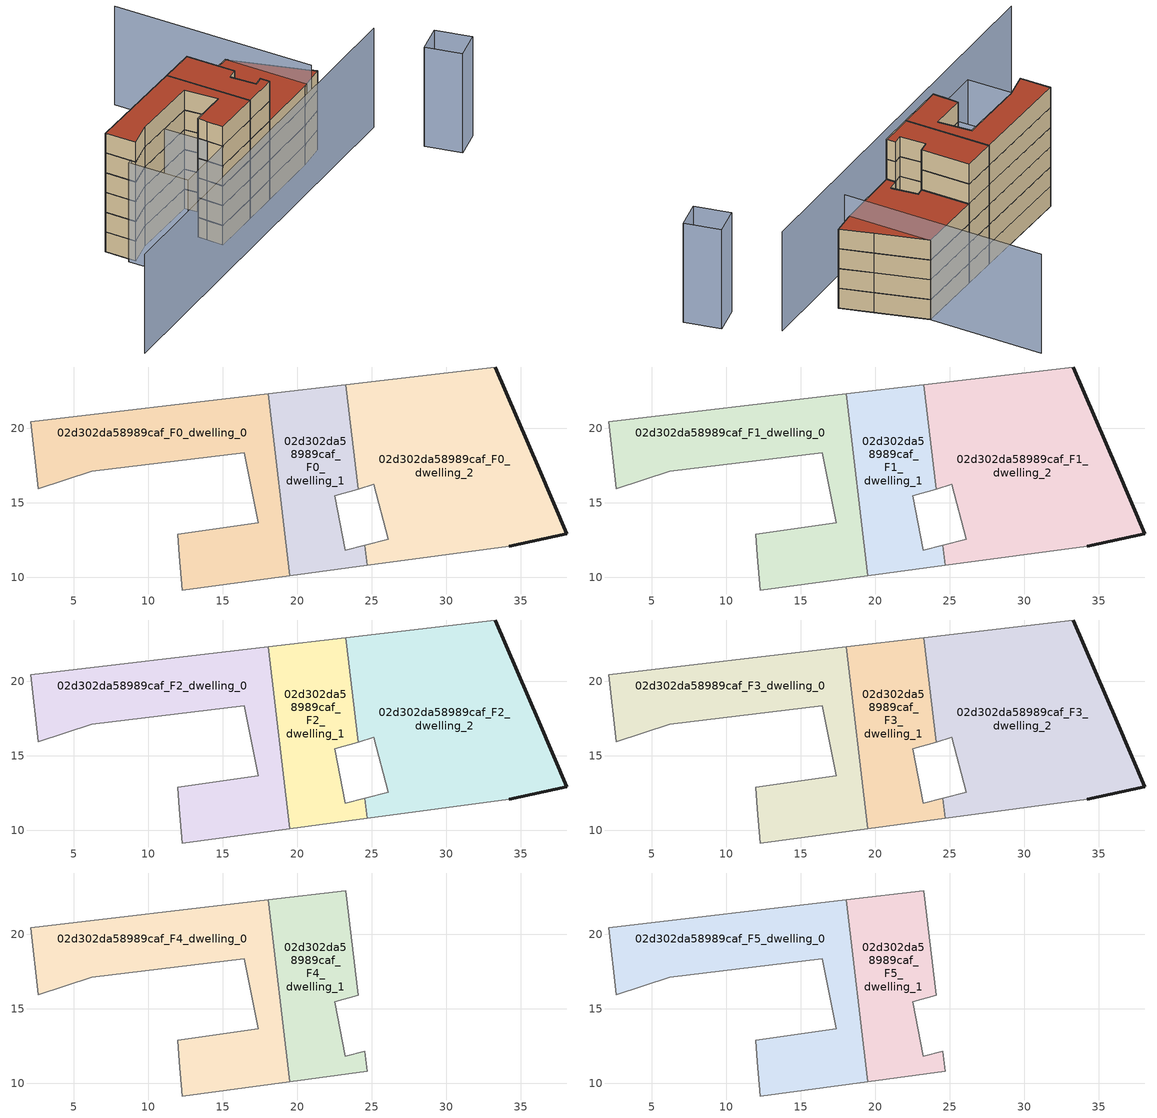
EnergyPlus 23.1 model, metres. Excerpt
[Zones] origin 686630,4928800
02d302da58989caf_F0_dwelling_0
 floor ground (EU_floor_Construction): 19.49,10.11 18.06,22.31 2.12,20.43 2.6,15.92 6.21,17.1 16.43,18.33 17.37,13.64 11.98,12.89 12.09,11.45 12.27,9.14 z0
 wall adiabatic (EU_wall_Construction): 19.49,10.11 12.27,9.14 12.09,11.45 11.98,12.89 17.37,13.64 16.43,18.33 6.21,17.1 2.6,15.92 2.12,20.43 18.06,22.31 z0:3
 wall to 02d302da58989caf_F0_dwelling_1 (EU_wall_Construction): 18.06,22.31 19.5,10.11 z0:3
02d302da58989caf_F0_dwelling_1
 floor ground (EU_floor_Construction): 24.69,10.8 24.53,12.13 23.2,11.8 22.52,15.45 24.09,15.91 23.26,22.92 18.06,22.31 19.49,10.11 z0
 wall adiabatic (EU_wall_Construction): 24.69,10.8 19.49,10.11 / 18.06,22.31 23.26,22.92 / 24.09,15.91 22.52,15.45 23.2,11.8 24.53,12.13 z0:3
 wall to 02d302da58989caf_F0_dwelling_2 (EU_wall_Construction): 24.53,12.13 24.69,10.8 / 23.26,22.92 24.09,15.91 z0:3
02d302da58989caf_F0_dwelling_2
 floor ground (EU_floor_Construction): 38.08,12.93 36.23,17.23 33.29,24.1 23.26,22.92 24.09,15.91 25.14,16.22 26.1,12.53 24.53,12.13 24.69,10.8 34.22,12.08 z0
 wall outside (EU_wall_Construction): 33.29,24.1 36.23,17.23 38.08,12.93 34.22,12.08 z0:3
 wall adiabatic (EU_wall_Construction): 34.22,12.08 24.69,10.8 / 24.53,12.13 26.1,12.53 25.14,16.22 24.09,15.91 / 23.26,22.92 33.29,24.1 z0:3
02d302da58989caf_F1_dwelling_0
 floor to 02d302da58989caf_F0_dwelling_0 (EU_floor_Construction): 19.49,10.11 18.06,22.31 2.12,20.43 2.6,15.92 6.21,17.1 16.43,18.33 17.37,13.64 11.98,12.89 12.09,11.45 12.27,9.14 z3
 wall adiabatic (EU_wall_Construction): 19.49,10.11 12.27,9.14 12.09,11.45 11.98,12.89 17.37,13.64 16.43,18.33 6.21,17.1 2.6,15.92 2.12,20.43 18.06,22.31 z3:6
 wall to 02d302da58989caf_F1_dwelling_1 (EU_wall_Construction): 18.06,22.31 19.5,10.11 z3:6
02d302da58989caf_F1_dwelling_1
 floor to 02d302da58989caf_F0_dwelling_1 (EU_floor_Construction): 24.69,10.8 24.53,12.13 23.2,11.8 22.52,15.45 24.09,15.91 23.26,22.92 18.06,22.31 19.49,10.11 z3
 wall adiabatic (EU_wall_Construction): 24.69,10.8 19.49,10.11 / 18.06,22.31 23.26,22.92 / 24.09,15.91 22.52,15.45 23.2,11.8 24.53,12.13 z3:6
 wall to 02d302da58989caf_F1_dwelling_2 (EU_wall_Construction): 24.53,12.13 24.69,10.8 / 23.26,22.92 24.09,15.91 z3:6
02d302da58989caf_F1_dwelling_2
 floor to 02d302da58989caf_F0_dwelling_2 (EU_floor_Construction): 38.08,12.93 36.23,17.23 33.29,24.1 23.26,22.92 24.09,15.91 25.14,16.22 26.1,12.53 24.53,12.13 24.69,10.8 34.22,12.08 z3
 wall outside (EU_wall_Construction): 33.29,24.1 36.23,17.23 38.08,12.93 34.22,12.08 z3:6
 wall adiabatic (EU_wall_Construction): 34.22,12.08 24.69,10.8 / 24.53,12.13 26.1,12.53 25.14,16.22 24.09,15.91 / 23.26,22.92 33.29,24.1 z3:6
02d302da58989caf_F2_dwelling_0
 floor to 02d302da58989caf_F1_dwelling_0 (EU_floor_Construction): 19.49,10.11 18.06,22.31 2.12,20.43 2.6,15.92 6.21,17.1 16.43,18.33 17.37,13.64 11.98,12.89 12.09,11.45 12.27,9.14 z6
 wall adiabatic (EU_wall_Construction): 19.49,10.11 12.27,9.14 12.09,11.45 11.98,12.89 17.37,13.64 16.43,18.33 6.21,17.1 2.6,15.92 2.12,20.43 18.06,22.31 z6:9
 wall to 02d302da58989caf_F2_dwelling_1 (EU_wall_Construction): 18.06,22.31 19.5,10.11 z6:9
02d302da58989caf_F2_dwelling_1
 floor to 02d302da58989caf_F1_dwelling_1 (EU_floor_Construction): 24.69,10.8 24.53,12.13 23.2,11.8 22.52,15.45 24.09,15.91 23.26,22.92 18.06,22.31 19.49,10.11 z6
 wall adiabatic (EU_wall_Construction): 24.69,10.8 19.49,10.11 / 18.06,22.31 23.26,22.92 / 24.09,15.91 22.52,15.45 23.2,11.8 24.53,12.13 z6:9
 wall to 02d302da58989caf_F2_dwelling_2 (EU_wall_Construction): 24.53,12.13 24.69,10.8 / 23.26,22.92 24.09,15.91 z6:9
02d302da58989caf_F2_dwelling_2
 floor to 02d302da58989caf_F1_dwelling_2 (EU_floor_Construction): 38.08,12.93 36.23,17.23 33.29,24.1 23.26,22.92 24.09,15.91 25.14,16.22 26.1,12.53 24.53,12.13 24.69,10.8 34.22,12.08 z6
 wall outside (EU_wall_Construction): 33.29,24.1 36.23,17.23 38.08,12.93 34.22,12.08 z6:9
 wall adiabatic (EU_wall_Construction): 34.22,12.08 24.69,10.8 / 24.53,12.13 26.1,12.53 25.14,16.22 24.09,15.91 / 23.26,22.92 33.29,24.1 z6:9
02d302da58989caf_F3_dwelling_0
 floor to 02d302da58989caf_F2_dwelling_0 (EU_floor_Construction): 19.49,10.11 18.06,22.31 2.12,20.43 2.6,15.92 6.21,17.1 16.43,18.33 17.37,13.64 11.98,12.89 12.09,11.45 12.27,9.14 z9
 wall adiabatic (EU_wall_Construction): 19.49,10.11 12.27,9.14 12.09,11.45 11.98,12.89 17.37,13.64 16.43,18.33 6.21,17.1 2.6,15.92 2.12,20.43 18.06,22.31 z9:12
 wall to 02d302da58989caf_F3_dwelling_1 (EU_wall_Construction): 18.06,22.31 19.5,10.11 z9:12
02d302da58989caf_F3_dwelling_1
 floor to 02d302da58989caf_F2_dwelling_1 (EU_floor_Construction): 24.69,10.8 24.53,12.13 23.2,11.8 22.52,15.45 24.09,15.91 23.26,22.92 18.06,22.31 19.49,10.11 z9
 wall adiabatic (EU_wall_Construction): 24.69,10.8 19.49,10.11 / 18.06,22.31 23.26,22.92 / 24.09,15.91 22.52,15.45 23.2,11.8 24.53,12.13 z9:12
 wall to 02d302da58989caf_F3_dwelling_2 (EU_wall_Construction): 24.53,12.13 24.69,10.8 / 23.26,22.92 24.09,15.91 z9:12
02d302da58989caf_F3_dwelling_2
 floor to 02d302da58989caf_F2_dwelling_2 (EU_floor_Construction): 38.08,12.93 36.23,17.23 33.29,24.1 23.26,22.92 24.09,15.91 25.14,16.22 26.1,12.53 24.53,12.13 24.69,10.8 34.22,12.08 z9
 wall outside (EU_wall_Construction): 33.29,24.1 36.23,17.23 38.08,12.93 34.22,12.08 z9:12
 wall adiabatic (EU_wall_Construction): 34.22,12.08 24.69,10.8 / 24.53,12.13 26.1,12.53 25.14,16.22 24.09,15.91 / 23.26,22.92 33.29,24.1 z9:12
 roof outside (EU_roof_Construction): 33.29,24.1 36.23,17.23 38.08,12.93 34.22,12.08 24.69,10.8 24.53,12.13 26.1,12.53 25.14,16.22 24.09,15.91 23.26,22.92 z12
02d302da58989caf_F4_dwelling_0
 floor to 02d302da58989caf_F3_dwelling_0 (EU_floor_Construction): 19.49,10.11 18.06,22.31 2.12,20.43 2.6,15.92 6.21,17.1 16.43,18.33 17.37,13.64 11.98,12.89 12.09,11.45 12.27,9.14 z12
 wall adiabatic (EU_wall_Construction): 19.49,10.11 12.27,9.14 12.09,11.45 11.98,12.89 17.37,13.64 16.43,18.33 6.21,17.1 2.6,15.92 2.12,20.43 18.06,22.31 z12:15
 wall to 02d302da58989caf_F4_dwelling_1 (EU_wall_Construction): 18.06,22.31 19.5,10.11 z12:15
02d302da58989caf_F4_dwelling_1
 floor to 02d302da58989caf_F3_dwelling_1 (EU_floor_Construction): 24.69,10.8 24.53,12.13 23.2,11.8 22.52,15.45 24.09,15.91 23.26,22.92 18.06,22.31 19.49,10.11 z12
 wall adiabatic (EU_wall_Construction): 18.06,22.31 23.26,22.92 24.09,15.91 22.52,15.45 23.2,11.8 24.53,12.13 24.69,10.8 19.49,10.11 z12:15
02d302da58989caf_F5_dwelling_0
 floor to 02d302da58989caf_F4_dwelling_0 (EU_floor_Construction): 19.49,10.11 18.06,22.31 2.12,20.43 2.6,15.92 6.21,17.1 16.43,18.33 17.37,13.64 11.98,12.89 12.09,11.45 12.27,9.14 z15
 wall adiabatic (EU_wall_Construction): 19.49,10.11 12.27,9.14 12.09,11.45 11.98,12.89 17.37,13.64 16.43,18.33 6.21,17.1 2.6,15.92 2.12,20.43 18.06,22.31 z15:18
 wall to 02d302da58989caf_F5_dwelling_1 (EU_wall_Construction): 18.06,22.31 19.5,10.11 z15:18
 roof outside (EU_roof_Construction): 18.06,22.31 19.49,10.11 12.27,9.14 12.09,11.45 11.98,12.89 17.37,13.64 16.43,18.33 6.21,17.1 2.6,15.92 2.12,20.43 z18
02d302da58989caf_F5_dwelling_1
 floor to 02d302da58989caf_F4_dwelling_1 (EU_floor_Construction): 24.69,10.8 24.53,12.13 23.2,11.8 22.52,15.45 24.09,15.91 23.26,22.92 18.06,22.31 19.49,10.11 z15
 wall adiabatic (EU_wall_Construction): 18.06,22.31 23.26,22.92 24.09,15.91 22.52,15.45 23.2,11.8 24.53,12.13 24.69,10.8 19.49,10.11 z15:18
 roof outside (EU_roof_Construction): 23.26,22.92 24.09,15.91 22.52,15.45 23.2,11.8 24.53,12.13 24.69,10.8 19.49,10.11 18.06,22.31 z18
shading: -14.58,1.91 46.73,10.33 / 31.41,40.34 34.75,11.52 / 52.54,-1.15 48.48,-2.5 / 48.48,-2.5 46.83,2.43 / 46.83,2.43 50.89,3.79 / 50.89,3.79 52.54,-1.15 / 12.4,9.15 3.11,7.91 / 3.11,7.91 1.95,16.53 / 1.95,16.53 11.24,17.78 / 11.24,17.78 12.4,9.15 z0:15
[Building]
EU S2 Campaign: North Axis=0; Terrain=City; Solar Distribution=FullExterior
[Site:Location]
Bologna: Latitude=44.5; Longitude=11.25; Time Zone=1; Elevation=37
[SizingPeriod:WeatherFileDays]
AnnualSizingPeriod: Begin Month=1; Begin Day of Month=1; End Month=12; End Day of Month=31; Day of Week for Start Day=Monday; Use Weather File Daylight Saving Period=No; Use Weather File Rain and Snow Indicators=No
[MATERIAL]
EU_InternalMass_Material: Roughness=MediumRough; Thickness=0.1; Conductivity=1; Density=1800; Specific Heat=900; Thermal Absorptance=0.9; Solar Absorptance=0.7; Visible Absorptance=0.7
[MATERIAL:NOMASS] Roughness=MediumRough; Thermal Absorptance=0.9; Solar Absorptance=0.7; Visible Absorptance=0.7
Name | Thermal Resistance
EU_wall_NoMass | 0.905828
EU_roof_NoMass | 0.37593
EU_floor_NoMass | 0.67114
[CONSTRUCTION]
EU_wall_Construction: EU_wall_NoMass
EU_roof_Construction: EU_roof_NoMass
EU_floor_Construction: EU_floor_NoMass
EU_InternalMass_Construction: EU_InternalMass_Material
[ZONE] Type=1; Multiplier=1; Ceiling Height=autocalculate; Floor Area=autocalculate; Part of Total Floor Area=Yes
Name | Volume
02d302da58989caf_F0_dwelling_0 | 294.654
02d302da58989caf_F1_dwelling_0; 02d302da58989caf_F2_dwelling_0; 02d302da58989caf_F3_dwelling_0; 02d302da58989caf_F4_dwelling_0; 02d302da58989caf_F5_dwelling_0 | 294.655
02d302da58989caf_F0_dwelling_1 | 175.633
02d302da58989caf_F1_dwelling_1; 02d302da58989caf_F2_dwelling_1; 02d302da58989caf_F3_dwelling_1; 02d302da58989caf_F4_dwelling_1; 02d302da58989caf_F5_dwelling_1 | 175.632
02d302da58989caf_F0_dwelling_2 | 413.722
02d302da58989caf_F1_dwelling_2; 02d302da58989caf_F2_dwelling_2; 02d302da58989caf_F3_dwelling_2 | 413.72
[INTERNALMASS] Construction=EU_InternalMass_Construction
Name | Zone or ZoneList | Surface Area
02d302da58989caf_F0_dwelling_0_EU_InternalMass | 02d302da58989caf_F0_dwelling_0 | 98.2179
02d302da58989caf_F0_dwelling_1_EU_InternalMass | 02d302da58989caf_F0_dwelling_1 | 58.5445
02d302da58989caf_F0_dwelling_2_EU_InternalMass | 02d302da58989caf_F0_dwelling_2 | 137.907
02d302da58989caf_F1_dwelling_0_EU_InternalMass | 02d302da58989caf_F1_dwelling_0 | 98.2179
02d302da58989caf_F1_dwelling_1_EU_InternalMass | 02d302da58989caf_F1_dwelling_1 | 58.5445
02d302da58989caf_F1_dwelling_2_EU_InternalMass | 02d302da58989caf_F1_dwelling_2 | 137.907
02d302da58989caf_F2_dwelling_0_EU_InternalMass | 02d302da58989caf_F2_dwelling_0 | 98.2179
02d302da58989caf_F2_dwelling_1_EU_InternalMass | 02d302da58989caf_F2_dwelling_1 | 58.5445
02d302da58989caf_F2_dwelling_2_EU_InternalMass | 02d302da58989caf_F2_dwelling_2 | 137.907
02d302da58989caf_F3_dwelling_0_EU_InternalMass | 02d302da58989caf_F3_dwelling_0 | 98.2179
02d302da58989caf_F3_dwelling_1_EU_InternalMass | 02d302da58989caf_F3_dwelling_1 | 58.5445
02d302da58989caf_F3_dwelling_2_EU_InternalMass | 02d302da58989caf_F3_dwelling_2 | 137.907
02d302da58989caf_F4_dwelling_0_EU_InternalMass | 02d302da58989caf_F4_dwelling_0 | 133.476
02d302da58989caf_F4_dwelling_1_EU_InternalMass | 02d302da58989caf_F4_dwelling_1 | 161.189
02d302da58989caf_F5_dwelling_0_EU_InternalMass | 02d302da58989caf_F5_dwelling_0 | 133.476
02d302da58989caf_F5_dwelling_1_EU_InternalMass | 02d302da58989caf_F5_dwelling_1 | 161.189
[OTHEREQUIPMENT] Fuel Type=Electricity; Design Level Calculation Method=Watts/Area; Power per Zone Floor Area=1; Fraction Latent=0; Fraction Radiant=0; Fraction Lost=0; Carbon Dioxide Generation Rate=0; EndUse Subcategory=EU_Step8_InternalGains
Name | Zone or ZoneList or Space or SpaceList | Schedule
EU_Step8_InternalGain_02d302da58989caf_F0_dwelling_0_f000 | 02d302da58989caf_F0_dwelling_0 | EU_Step8_GainSchedule_02d302da58989caf_F0_dwelling_0_f000
EU_Step8_InternalGain_02d302da58989caf_F0_dwelling_1_f000 | 02d302da58989caf_F0_dwelling_1 | EU_Step8_GainSchedule_02d302da58989caf_F0_dwelling_1_f000
EU_Step8_InternalGain_02d302da58989caf_F0_dwelling_2_f000 | 02d302da58989caf_F0_dwelling_2 | EU_Step8_GainSchedule_02d302da58989caf_F0_dwelling_2_f000
EU_Step8_InternalGain_02d302da58989caf_F1_dwelling_0_f000 | 02d302da58989caf_F1_dwelling_0 | EU_Step8_GainSchedule_02d302da58989caf_F1_dwelling_0_f000
EU_Step8_InternalGain_02d302da58989caf_F1_dwelling_1_f000 | 02d302da58989caf_F1_dwelling_1 | EU_Step8_GainSchedule_02d302da58989caf_F1_dwelling_1_f000
EU_Step8_InternalGain_02d302da58989caf_F1_dwelling_2_f000 | 02d302da58989caf_F1_dwelling_2 | EU_Step8_GainSchedule_02d302da58989caf_F1_dwelling_2_f000
EU_Step8_InternalGain_02d302da58989caf_F2_dwelling_0_f000 | 02d302da58989caf_F2_dwelling_0 | EU_Step8_GainSchedule_02d302da58989caf_F2_dwelling_0_f000
EU_Step8_InternalGain_02d302da58989caf_F2_dwelling_1_f000 | 02d302da58989caf_F2_dwelling_1 | EU_Step8_GainSchedule_02d302da58989caf_F2_dwelling_1_f000
EU_Step8_InternalGain_02d302da58989caf_F2_dwelling_2_f000 | 02d302da58989caf_F2_dwelling_2 | EU_Step8_GainSchedule_02d302da58989caf_F2_dwelling_2_f000
EU_Step8_InternalGain_02d302da58989caf_F3_dwelling_0_f000 | 02d302da58989caf_F3_dwelling_0 | EU_Step8_GainSchedule_02d302da58989caf_F3_dwelling_0_f000
EU_Step8_InternalGain_02d302da58989caf_F3_dwelling_1_f000 | 02d302da58989caf_F3_dwelling_1 | EU_Step8_GainSchedule_02d302da58989caf_F3_dwelling_1_f000
EU_Step8_InternalGain_02d302da58989caf_F3_dwelling_2_f000 | 02d302da58989caf_F3_dwelling_2 | EU_Step8_GainSchedule_02d302da58989caf_F3_dwelling_2_f000
EU_Step8_InternalGain_02d302da58989caf_F4_dwelling_0_f000 | 02d302da58989caf_F4_dwelling_0 | EU_Step8_GainSchedule_02d302da58989caf_F4_dwelling_0_f000
EU_Step8_InternalGain_02d302da58989caf_F4_dwelling_1_f000 | 02d302da58989caf_F4_dwelling_1 | EU_Step8_GainSchedule_02d302da58989caf_F4_dwelling_1_f000
EU_Step8_InternalGain_02d302da58989caf_F5_dwelling_0_f000 | 02d302da58989caf_F5_dwelling_0 | EU_Step8_GainSchedule_02d302da58989caf_F5_dwelling_0_f000
EU_Step8_InternalGain_02d302da58989caf_F5_dwelling_1_f000 | 02d302da58989caf_F5_dwelling_1 | EU_Step8_GainSchedule_02d302da58989caf_F5_dwelling_1_f000
[ZONEVENTILATION:DESIGNFLOWRATE] Schedule=EU_AlwaysOn; Design Flow Rate Calculation Method=AirChanges/Hour; Air Changes per Hour=0.73129; Ventilation Type=Natural; Fan Pressure Rise=0; Fan Total Efficiency=1; Constant Term Coefficient=1; Temperature Term Coefficient=0; Velocity Term Coefficient=0; Velocity Squared Term Coefficient=0; Minimum Indoor Temperature=-100; Maximum Indoor Temperature=100; Delta Temperature=-100; Minimum Outdoor Temperature=-100; Maximum Outdoor Temperature=100; Maximum Wind Speed=40
Name | Zone or ZoneList or Space or SpaceList
EU_ConstantAir_02d302da58989caf_F0_dwelling_0 | 02d302da58989caf_F0_dwelling_0
EU_ConstantAir_02d302da58989caf_F0_dwelling_1 | 02d302da58989caf_F0_dwelling_1
EU_ConstantAir_02d302da58989caf_F0_dwelling_2 | 02d302da58989caf_F0_dwelling_2
EU_ConstantAir_02d302da58989caf_F1_dwelling_0 | 02d302da58989caf_F1_dwelling_0
EU_ConstantAir_02d302da58989caf_F1_dwelling_1 | 02d302da58989caf_F1_dwelling_1
EU_ConstantAir_02d302da58989caf_F1_dwelling_2 | 02d302da58989caf_F1_dwelling_2
EU_ConstantAir_02d302da58989caf_F2_dwelling_0 | 02d302da58989caf_F2_dwelling_0
EU_ConstantAir_02d302da58989caf_F2_dwelling_1 | 02d302da58989caf_F2_dwelling_1
EU_ConstantAir_02d302da58989caf_F2_dwelling_2 | 02d302da58989caf_F2_dwelling_2
EU_ConstantAir_02d302da58989caf_F3_dwelling_0 | 02d302da58989caf_F3_dwelling_0
EU_ConstantAir_02d302da58989caf_F3_dwelling_1 | 02d302da58989caf_F3_dwelling_1
EU_ConstantAir_02d302da58989caf_F3_dwelling_2 | 02d302da58989caf_F3_dwelling_2
EU_ConstantAir_02d302da58989caf_F4_dwelling_0 | 02d302da58989caf_F4_dwelling_0
EU_ConstantAir_02d302da58989caf_F4_dwelling_1 | 02d302da58989caf_F4_dwelling_1
EU_ConstantAir_02d302da58989caf_F5_dwelling_0 | 02d302da58989caf_F5_dwelling_0
EU_ConstantAir_02d302da58989caf_F5_dwelling_1 | 02d302da58989caf_F5_dwelling_1
[HVACTEMPLATE:THERMOSTAT] Constant Heating Setpoint=20; Constant Cooling Setpoint=50
EU_HeatOnly_02d302da58989caf_F0_dwelling_0; EU_HeatOnly_02d302da58989caf_F0_dwelling_1; EU_HeatOnly_02d302da58989caf_F0_dwelling_2; EU_HeatOnly_02d302da58989caf_F1_dwelling_0; EU_HeatOnly_02d302da58989caf_F1_dwelling_1; EU_HeatOnly_02d302da58989caf_F1_dwelling_2; EU_HeatOnly_02d302da58989caf_F2_dwelling_0; EU_HeatOnly_02d302da58989caf_F2_dwelling_1; EU_HeatOnly_02d302da58989caf_F2_dwelling_2; EU_HeatOnly_02d302da58989caf_F3_dwelling_0; EU_HeatOnly_02d302da58989caf_F3_dwelling_1; EU_HeatOnly_02d302da58989caf_F3_dwelling_2; EU_HeatOnly_02d302da58989caf_F4_dwelling_0; EU_HeatOnly_02d302da58989caf_F4_dwelling_1; EU_HeatOnly_02d302da58989caf_F5_dwelling_0; EU_HeatOnly_02d302da58989caf_F5_dwelling_1
[HVACTEMPLATE:ZONE:IDEALLOADSAIRSYSTEM] System Availability Schedule=EU_AlwaysOn; Maximum Heating Supply Air Temperature=50; Minimum Cooling Supply Air Temperature=13; Maximum Heating Supply Air Humidity Ratio=0.0156; Minimum Cooling Supply Air Humidity Ratio=0.0077; Heating Limit=NoLimit; Cooling Limit=NoLimit; Heating Availability Schedule=EU_AlwaysOn; Cooling Availability Schedule=EU_CoolingOff; Dehumidification Control Type=ConstantSensibleHeatRatio; Cooling Sensible Heat Ratio=0.7; Dehumidification Setpoint=60; Humidification Control Type=None; Humidification Setpoint=30; Outdoor Air Method=None; Outdoor Air Flow Rate per Person=0.00944; Outdoor Air Flow Rate per Zone Floor Area=0; Outdoor Air Flow Rate per Zone=0; Demand Controlled Ventilation Type=None; Outdoor Air Economizer Type=NoEconomizer; Heat Recovery Type=None; Sensible Heat Recovery Effectiveness=0.7; Latent Heat Recovery Effectiveness=0.65
Name | Template Thermostat
02d302da58989caf_F0_dwelling_0 | EU_HeatOnly_02d302da58989caf_F0_dwelling_0
02d302da58989caf_F0_dwelling_1 | EU_HeatOnly_02d302da58989caf_F0_dwelling_1
02d302da58989caf_F0_dwelling_2 | EU_HeatOnly_02d302da58989caf_F0_dwelling_2
02d302da58989caf_F1_dwelling_0 | EU_HeatOnly_02d302da58989caf_F1_dwelling_0
02d302da58989caf_F1_dwelling_1 | EU_HeatOnly_02d302da58989caf_F1_dwelling_1
02d302da58989caf_F1_dwelling_2 | EU_HeatOnly_02d302da58989caf_F1_dwelling_2
02d302da58989caf_F2_dwelling_0 | EU_HeatOnly_02d302da58989caf_F2_dwelling_0
02d302da58989caf_F2_dwelling_1 | EU_HeatOnly_02d302da58989caf_F2_dwelling_1
02d302da58989caf_F2_dwelling_2 | EU_HeatOnly_02d302da58989caf_F2_dwelling_2
02d302da58989caf_F3_dwelling_0 | EU_HeatOnly_02d302da58989caf_F3_dwelling_0
02d302da58989caf_F3_dwelling_1 | EU_HeatOnly_02d302da58989caf_F3_dwelling_1
02d302da58989caf_F3_dwelling_2 | EU_HeatOnly_02d302da58989caf_F3_dwelling_2
02d302da58989caf_F4_dwelling_0 | EU_HeatOnly_02d302da58989caf_F4_dwelling_0
02d302da58989caf_F4_dwelling_1 | EU_HeatOnly_02d302da58989caf_F4_dwelling_1
02d302da58989caf_F5_dwelling_0 | EU_HeatOnly_02d302da58989caf_F5_dwelling_0
02d302da58989caf_F5_dwelling_1 | EU_HeatOnly_02d302da58989caf_F5_dwelling_1
[SIZING:ZONE] Zone Cooling Design Supply Air Temperature Input Method=SupplyAirTemperature; Zone Cooling Design Supply Air Temperature=13; Zone Heating Design Supply Air Temperature Input Method=SupplyAirTemperature; Zone Heating Design Supply Air Temperature=50; Zone Cooling Design Supply Air Humidity Ratio=0.008; Zone Heating Design Supply Air Humidity Ratio=0.008; Cooling Design Air Flow Method=DesignDay; Cooling Design Air Flow Rate=0; Cooling Minimum Air Flow per Zone Floor Area=0.000762; Cooling Minimum Air Flow=0; Cooling Minimum Air Flow Fraction=0.2; Heating Design Air Flow Method=DesignDay; Heating Design Air Flow Rate=0; Heating Maximum Air Flow per Zone Floor Area=0.002032; Heating Maximum Air Flow=0.141576; Heating Maximum Air Flow Fraction=0.3; Account for Dedicated Outdoor Air System=No; Dedicated Outdoor Air System Control Strategy=NeutralSupplyAir; Dedicated Outdoor Air Low Setpoint Temperature for Design=autosize; Dedicated Outdoor Air High Setpoint Temperature for Design=autosize; Zone Load Sizing Method=Sensible Load Only No Latent Load; Zone Latent Cooling Design Supply Air Humidity Ratio Input Method=HumidityRatioDifference; Zone Cooling Design Supply Air Humidity Ratio Difference=0.005; Zone Latent Heating Design Supply Air Humidity Ratio Input Method=HumidityRatioDifference; Zone Humidification Design Supply Air Humidity Ratio Difference=0.005
02d302da58989caf_F0_dwelling_0; 02d302da58989caf_F0_dwelling_1; 02d302da58989caf_F0_dwelling_2; 02d302da58989caf_F1_dwelling_0; 02d302da58989caf_F1_dwelling_1; 02d302da58989caf_F1_dwelling_2; 02d302da58989caf_F2_dwelling_0; 02d302da58989caf_F2_dwelling_1; 02d302da58989caf_F2_dwelling_2; 02d302da58989caf_F3_dwelling_0; 02d302da58989caf_F3_dwelling_1; 02d302da58989caf_F3_dwelling_2; 02d302da58989caf_F4_dwelling_0; 02d302da58989caf_F4_dwelling_1; 02d302da58989caf_F5_dwelling_0; 02d302da58989caf_F5_dwelling_1
[SCHEDULE:CONSTANT]
Name | Hourly Value
EU_AlwaysOn | 1
EU_CoolingOff | 0
[SCHEDULE:FILE] Column Number=1; Rows to Skip at Top=0; Number of Hours of Data=8760; Column Separator=Comma; Interpolate to Timestep=No; Minutes per Item=60; Adjust Schedule for Daylight Savings=Yes
Name | File
EU_Step8_GainSchedule_02d302da58989caf_F0_dwelling_0_f000 | ../../schedules/02d302da58989caf/02d302da58989caf_F0_dwelling_0_f000_gain.csv
EU_Step8_GainSchedule_02d302da58989caf_F0_dwelling_1_f000 | ../../schedules/02d302da58989caf/02d302da58989caf_F0_dwelling_1_f000_gain.csv
EU_Step8_GainSchedule_02d302da58989caf_F0_dwelling_2_f000 | ../../schedules/02d302da58989caf/02d302da58989caf_F0_dwelling_2_f000_gain.csv
EU_Step8_GainSchedule_02d302da58989caf_F1_dwelling_0_f000 | ../../schedules/02d302da58989caf/02d302da58989caf_F1_dwelling_0_f000_gain.csv
EU_Step8_GainSchedule_02d302da58989caf_F1_dwelling_1_f000 | ../../schedules/02d302da58989caf/02d302da58989caf_F1_dwelling_1_f000_gain.csv
EU_Step8_GainSchedule_02d302da58989caf_F1_dwelling_2_f000 | ../../schedules/02d302da58989caf/02d302da58989caf_F1_dwelling_2_f000_gain.csv
EU_Step8_GainSchedule_02d302da58989caf_F2_dwelling_0_f000 | ../../schedules/02d302da58989caf/02d302da58989caf_F2_dwelling_0_f000_gain.csv
EU_Step8_GainSchedule_02d302da58989caf_F2_dwelling_1_f000 | ../../schedules/02d302da58989caf/02d302da58989caf_F2_dwelling_1_f000_gain.csv
EU_Step8_GainSchedule_02d302da58989caf_F2_dwelling_2_f000 | ../../schedules/02d302da58989caf/02d302da58989caf_F2_dwelling_2_f000_gain.csv
EU_Step8_GainSchedule_02d302da58989caf_F3_dwelling_0_f000 | ../../schedules/02d302da58989caf/02d302da58989caf_F3_dwelling_0_f000_gain.csv
EU_Step8_GainSchedule_02d302da58989caf_F3_dwelling_1_f000 | ../../schedules/02d302da58989caf/02d302da58989caf_F3_dwelling_1_f000_gain.csv
EU_Step8_GainSchedule_02d302da58989caf_F3_dwelling_2_f000 | ../../schedules/02d302da58989caf/02d302da58989caf_F3_dwelling_2_f000_gain.csv
EU_Step8_GainSchedule_02d302da58989caf_F4_dwelling_0_f000 | ../../schedules/02d302da58989caf/02d302da58989caf_F4_dwelling_0_f000_gain.csv
EU_Step8_GainSchedule_02d302da58989caf_F4_dwelling_1_f000 | ../../schedules/02d302da58989caf/02d302da58989caf_F4_dwelling_1_f000_gain.csv
EU_Step8_GainSchedule_02d302da58989caf_F5_dwelling_0_f000 | ../../schedules/02d302da58989caf/02d302da58989caf_F5_dwelling_0_f000_gain.csv
EU_Step8_GainSchedule_02d302da58989caf_F5_dwelling_1_f000 | ../../schedules/02d302da58989caf/02d302da58989caf_F5_dwelling_1_f000_gain.csv
